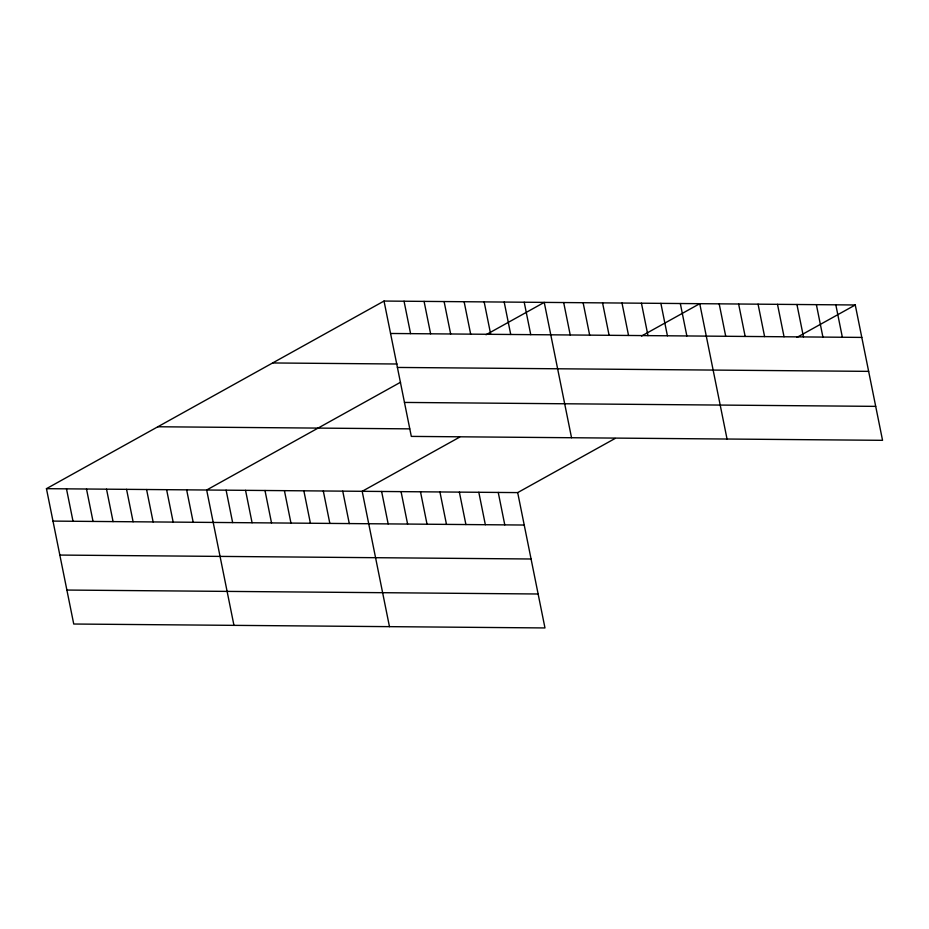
<?xml version="1.0" encoding="UTF-8"?>
<svg xmlns="http://www.w3.org/2000/svg" width="929" height="929" viewBox="0 0 929 929"><rect width="100%" height="100%" fill="white"/><g stroke="black" fill="none" stroke-linecap="round" stroke-linejoin="round"><path stroke-width="1.39" d="M615.161 438.43L517.685 492.602L544.975 627.946L73.739 624.021L46.45 488.677L384.025 301.054L855.261 304.979L882.55 440.323L411.315 436.398L384.025 301.054M400.562 382.249L206.668 490.013L233.957 625.356M486.006 334.754L544.243 302.389L571.532 437.733M459.658 437.129L362.182 491.313L389.472 626.657M641.521 336.054L699.746 303.69L727.047 439.034M797.024 337.343L855.261 304.979M390.563 333.476L861.798 337.413M272.627 362.96L397.078 364.005M397.403 367.443L868.65 371.368M404.463 402.431L875.699 406.368M157.849 426.759L409.712 428.861M46.45 488.677L517.685 492.602M52.988 521.099L524.223 525.036M59.839 555.066L531.074 558.991M66.888 590.054L538.135 593.991M835.821 304.817L842.359 337.25M816.382 304.654L822.92 337.088M796.943 304.491L803.48 336.925M777.503 304.329L784.041 336.762M758.064 304.178L764.602 336.6M738.625 304.015L745.163 336.437M719.185 303.853L725.723 336.275M680.318 303.528L686.856 335.95M660.879 303.365L667.417 335.787M641.44 303.202L647.977 335.624M622 303.04L628.538 335.462M602.561 302.877L609.099 335.299M583.122 302.715L589.66 335.137M563.682 302.552L570.22 334.974M524.211 302.215L530.749 334.649M504.192 302.053L510.729 334.475M484.16 301.89L490.698 334.312M464.128 301.716L470.666 334.15M498.246 492.44L504.784 524.873M444.108 301.553L450.646 333.976M478.807 492.277L485.344 524.711M424.077 301.379L430.615 333.813M459.367 492.126L465.905 524.548M404.045 301.217L410.583 333.639M439.928 491.964L446.477 524.386M420.5 491.801L427.038 524.223M401.061 491.638L407.599 524.061M381.622 491.476L388.159 523.898M342.743 491.151L349.281 523.573M323.304 490.988L329.841 523.41M303.864 490.826L310.402 523.248M284.425 490.663L290.963 523.085M264.986 490.5L271.523 522.922M245.546 490.338L252.084 522.76M226.107 490.175L232.645 522.597M186.648 489.838L193.186 522.272M166.616 489.676L173.154 522.098M146.585 489.513L153.122 521.935M126.565 489.339L133.102 521.773M106.533 489.177L113.071 521.599M86.502 489.002L93.039 521.436M66.482 488.84L73.019 521.262"/></g></svg>
